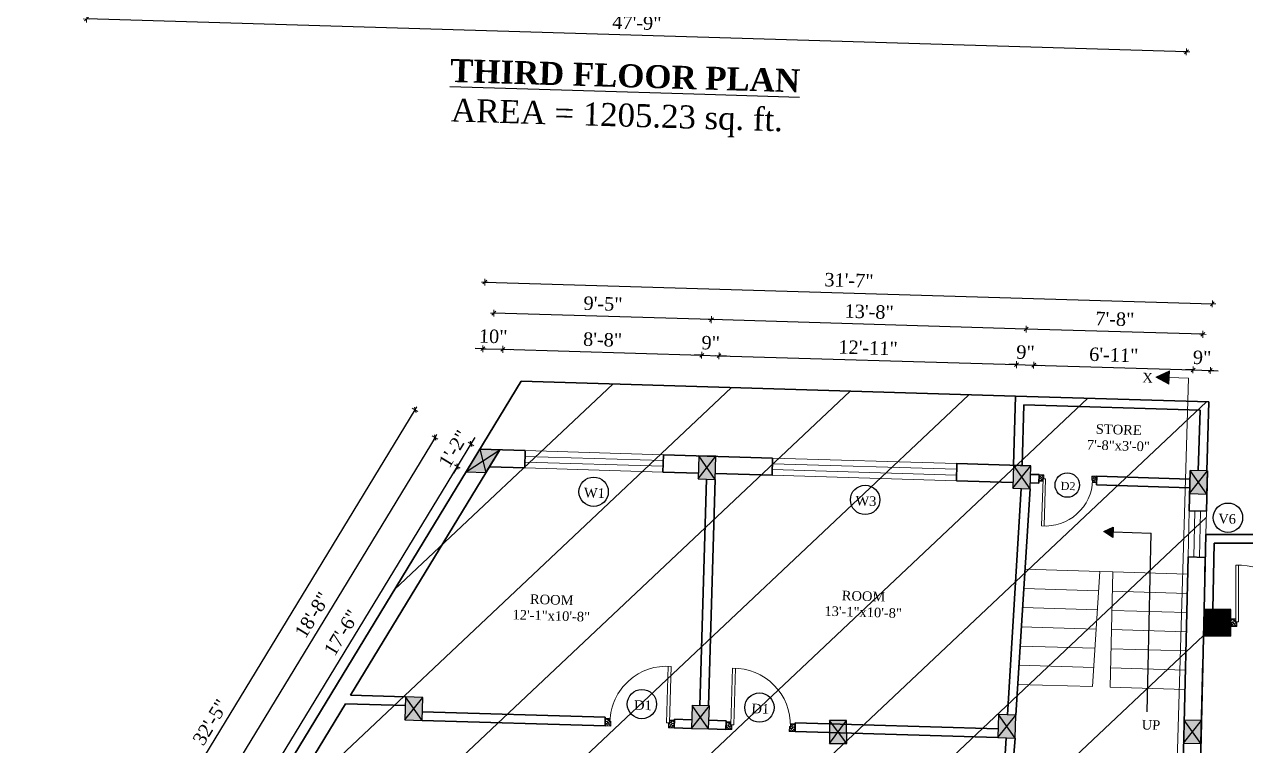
# Model space of a CAD drawing. Header units: inches. Extents: x 4069 to 291496, y -47643 to 12535.
# Drawn here: x 131821 to 132457, y -21848 to -21472 of the extents above; entities that cross this region are included whole.
import ezdxf

# ---------------------------------------------------------------- set-up
doc = ezdxf.new("R2010")
doc.units = ezdxf.units.IN
doc.header["$LTSCALE"] = 5
doc.header["$MEASUREMENT"] = 0
for name, color, linetype, lineweight in [('A-WALL', 7, 'Continuous', 9), ('Dimension', 7, 'Continuous', 18), ('DOOR', 62, 'Continuous', 0), ('Dw', 2, 'Continuous', 18), ('tefriş', 30, 'Continuous', 9)]:
    doc.layers.add(name, color=color, linetype=linetype, lineweight=lineweight)
doc.layers.add('dim line', color=7, linetype='Continuous', lineweight=15, true_color=0xfab2b2)
doc.layers.add('TEXT', color=6, linetype='Continuous')
doc.layers.add('WALL', color=7, linetype='Continuous')
doc.styles.add('ordinary', font='times.ttf')
doc.dimstyles.new('Copy of 96', dxfattribs={"dimtxt": 7, "dimasz": 4, "dimexe": 0.5, "dimexo": 0.5, "dimgap": 3, "dimtad": 1, "dimdec": 1, "dimzin": 11, "dimdsep": 46, "dimlunit": 4, "dimtxsty": 'ordinary', "dimblk": 'OBLIQUE', "dimcen": 0.09, "dimse1": 1, "dimse2": 1, "dimclrt": 6, "dimazin": 0, "dimtfac": 1, "dimtdec": 1, "dimtix": 1, "dimtmove": 2, "dimatfit": 3, "dimldrblk": 'leader', "dimfxl": 0.5, "dimfxlon": 1, "dimtolj": 1, "dimtzin": 0, "dimarcsym": 0})

# ---------------------------------------------------------------- blocks, each defined once
blk = doc.blocks.new('C1a')
at = {"color": 1, "ltscale": 5}
for p, q in [((18657.75, 4625.76), (18648.75, 4625.76)), ((18648.75, 4625.76), (18648.82, 4613.76)), ((18657.82, 4613.76), (18657.75, 4625.76)), ((18648.82, 4613.76), (18657.82, 4613.76))]:
    blk.add_line(p, q, dxfattribs=at)
blk = doc.blocks.new('c2a')
at = {"color": 1, "ltscale": 5}
for p, q in [((18091.63, 4625.76), (18084.82, 4613.76)), ((18101.98, 4625.76), (18091.63, 4625.76)), ((18095.17, 4613.76), (18101.98, 4625.76)), ((18084.82, 4613.76), (18095.17, 4613.76))]:
    blk.add_line(p, q, dxfattribs=at)
blk = doc.blocks.new('A$C27B36B59')
at = {"layer": 'DOOR'}
for p, q in [((0, 4), (0, 0)), ((2.5, 4), (0, 4)), ((0, 0), (3, 0)), ((2.5, 2.5), (2.5, 4)), ((3, 2.5), (2.5, 2.5)), ((3, 0), (3, 2.5))]:
    blk.add_line(p, q, dxfattribs=at)
for centre, radius, start, end in [((-1.4, -0.54), 4.75, 22.14107, 72.83803), ((1.34, 2.09), 1.64, 45.13802, 144.89476), ((2.21, 0.3), 2.49, 83.31492, 152.65798), ((0.13, 0.37), 2.05, 349.48753, 93.68048), ((1.96, -0.47), 2.01, 58.74475, 166.49498), ((-0.06, 0.32), 1.13, 343.54197, 86.94698), ((2.08, -0.4), 1.17, 38.28162, 160.15192)]:
    blk.add_arc(centre, radius, start, end, dxfattribs=at)
blk = doc.blocks.new('D2')
at = {"layer": 'DOOR'}
for p, q in [((74473.95, 24047.59), (74473.95, 24018.09)), ((74473.95, 24047.59), (74475.45, 24047.59)), ((74475.45, 24047.59), (74475.45, 24018.13))]:
    blk.add_line(p, q, dxfattribs=at)
blk.add_arc((74473.95, 24047.59), 29.5, 180, 272.9146, dxfattribs=at)
at = {"layer": 'DOOR', "xscale": -1, "rotation": 180}
blk.add_blockref('A$C27B36B59', (74441.95, 24050.09), dxfattribs=at)
at = {"layer": 'DOOR', "rotation": 180}
blk.add_blockref('A$C27B36B59', (74477.95, 24050.09), dxfattribs=at)
blk = doc.blocks.new('x-x')
at = {"ltscale": 5}
for points in [[(11364.03, -701.52), (11364.03, -694.51), (11357.15, -698.09)], [(11364.03, -1135.52), (11364.03, -1128.51), (11357.15, -1132.09)]]:
    blk.add_hatch(color=256, dxfattribs=at).paths.add_polyline_path(points)
for p, q in [((11364.03, -694.51), (11357.15, -698.09)), ((11357.15, -698.09), (11364.03, -701.52)), ((11364.03, -701.52), (11364.03, -694.51)), ((11374.13, -698.09), (11364.03, -698.09)), ((11374.13, -698.09), (11374.13, -1132.09)), ((11364.03, -1128.51), (11357.15, -1132.09)), ((11364.03, -1135.52), (11364.03, -1128.51)), ((11357.15, -1132.09), (11364.03, -1135.52)), ((11374.13, -1132.09), (11364.03, -1132.09))]:
    blk.add_line(p, q, dxfattribs=at)
at = {"layer": 'A-WALL', "color": 1, "ltscale": 5}
blk.add_line((11374.13, -1120.09), (11374.13, -1132.09), dxfattribs=at)
at = {"layer": 'TEXT', "style": 'ordinary'}
for p in [(11350.08, -700.97), (11350.08, -1134.1)]:
    blk.add_text('X', height=5, dxfattribs=at).set_placement(p)
blk = doc.blocks.new('oblique')
at = {"color": 0, "lineweight": -2}
blk.add_line((0.25, 0.25), (-0.25, -0.25), dxfattribs=at)
at = {"layer": 'dim line', "lineweight": 9}
for p, q in [((-0.4375, 0), (0.4375, 0)), ((0, 0.4375), (0, -0.4375))]:
    blk.add_line(p, q, dxfattribs=at)
blk = doc.blocks.new('*D3432')
at = {"layer": 'A-WALL', "color": 0, "lineweight": -2, "ltscale": 50, "transparency": 16777216}
blk.add_line((131937.38, -21882.12), (132046.7, -21702.3), dxfattribs=at)
at = {"layer": 'Defpoints', "color": 0, "ltscale": 50, "transparency": 16777216}
for p in [(132046.7, -21702.3), (132051.27, -21705.08), (131941.94, -21884.9)]:
    blk.add_point(p, dxfattribs=at)
at = {"layer": 'A-WALL', "color": 0, "lineweight": -2, "ltscale": 50, "transparency": 16777216, "xscale": 4, "yscale": 4, "zscale": 4}
for p, rotation in [((132046.7, -21702.3), 58.70147092265319), ((131937.38, -21882.12), 238.7014709226532)]:
    blk.add_blockref('oblique', p, dxfattribs=dict(at, rotation=rotation))
at = {"layer": 'A-WALL', "color": 6, "ltscale": 50, "transparency": 16777216, "insert": (131986.43, -21788.8), "char_height": 7, "attachment_point": 5, "rotation": 58.70147, "style": 'ordinary'}
blk.add_mtext('\\A1;17\'-6"', dxfattribs=at)
blk = doc.blocks.new('_OBLIQUE')
at = {"color": 0, "linetype": 'ByBlock'}
blk.add_line((-0.5, -0.5), (0.5, 0.5), dxfattribs=at)
blk = doc.blocks.new('leader')
at = {"layer": 'Dimension'}
for p, q in [((0, -4.33), (0, 4.33)), ((-4.42, 0), (4.42, 0))]:
    blk.add_line(p, q, dxfattribs=at)
blk = doc.blocks.new('*D3433')
at = {"layer": 'A-WALL', "color": 0, "lineweight": -2, "ltscale": 50, "transparency": 16777216}
for p, q in [((132046.7, -21702.3), (132053.87, -21690.51)), ((132053.87, -21690.51), (132055.95, -21687.1)), ((132046.7, -21702.3), (132044.63, -21705.72))]:
    blk.add_line(p, q, dxfattribs=at)
at = {"layer": 'Defpoints', "color": 0, "ltscale": 50, "transparency": 16777216}
for p in [(132053.87, -21690.51), (132058.44, -21693.29), (132051.27, -21705.08)]:
    blk.add_point(p, dxfattribs=at)
at = {"layer": 'A-WALL', "color": 0, "lineweight": -2, "ltscale": 50, "transparency": 16777216, "xscale": 4, "yscale": 4, "zscale": 4}
for p, rotation in [((132053.87, -21690.51), 238.7014709226532), ((132046.7, -21702.3), 58.70147092265319)]:
    blk.add_blockref('oblique', p, dxfattribs=dict(at, rotation=rotation))
at = {"layer": 'A-WALL', "color": 6, "ltscale": 50, "transparency": 16777216, "insert": (132044.73, -21693.03), "char_height": 7, "attachment_point": 5, "rotation": 58.70147, "style": 'ordinary'}
blk.add_mtext('\\A1;1\'-2"', dxfattribs=at)
blk = doc.blocks.new('*D3434')
at = {"layer": 'A-WALL', "color": 0, "lineweight": -2, "ltscale": 50, "transparency": 16777216}
blk.add_line((132035.07, -21687.16), (131918.58, -21878.77), dxfattribs=at)
at = {"layer": 'Defpoints', "color": 0, "ltscale": 50, "transparency": 16777216}
for p in [(132054.85, -21699.18), (131918.58, -21878.77), (131938.36, -21890.79)]:
    blk.add_point(p, dxfattribs=at)
at = {"layer": 'A-WALL', "color": 0, "lineweight": -2, "ltscale": 50, "transparency": 16777216, "xscale": 4, "yscale": 4, "zscale": 4}
for p, rotation in [((132035.07, -21687.16), 58.70147092238875), ((131918.58, -21878.77), 238.7014709223888)]:
    blk.add_blockref('oblique', p, dxfattribs=dict(at, rotation=rotation))
at = {"layer": 'A-WALL', "color": 6, "ltscale": 50, "transparency": 16777216, "insert": (131971.22, -21779.55), "char_height": 7, "attachment_point": 5, "rotation": 58.70147, "style": 'ordinary'}
blk.add_mtext('\\A1;18\'-8"', dxfattribs=at)
blk = doc.blocks.new('*D3436')
at = {"layer": 'A-WALL', "color": 0, "lineweight": -2, "ltscale": 50, "transparency": 16777216}
blk.add_line((131822.74, -22004.88), (132024.66, -21672.75), dxfattribs=at)
at = {"layer": 'Defpoints', "color": 0, "ltscale": 50, "transparency": 16777216}
for p in [(132024.66, -21672.75), (132058.44, -21693.29), (131856.52, -22025.41)]:
    blk.add_point(p, dxfattribs=at)
at = {"layer": 'A-WALL', "color": 0, "lineweight": -2, "ltscale": 50, "transparency": 16777216, "xscale": 4, "yscale": 4, "zscale": 4}
for p, rotation in [((132024.66, -21672.75), 58.70147092240071), ((131822.74, -22004.88), 238.7014709224007)]:
    blk.add_blockref('oblique', p, dxfattribs=dict(at, rotation=rotation))
at = {"layer": 'A-WALL', "color": 6, "ltscale": 50, "transparency": 16777216, "insert": (131918.1, -21835.41), "char_height": 7, "attachment_point": 5, "rotation": 58.70147, "style": 'ordinary'}
blk.add_mtext('\\A1;32\'-5"', dxfattribs=at)
blk = doc.blocks.new('*D3437')
at = {"layer": 'A-WALL', "color": 0, "lineweight": -2, "ltscale": 50, "transparency": 16777216}
for p, q in [((132060, -21640.94), (132056, -21640.82)), ((132060, -21640.94), (132070.35, -21641.25)), ((132070.35, -21641.25), (132074.34, -21641.37))]:
    blk.add_line(p, q, dxfattribs=at)
at = {"layer": 'Defpoints', "color": 0, "ltscale": 50, "transparency": 16777216}
for p in [(132070.35, -21641.25), (132058.44, -21693.29), (132068.78, -21693.6)]:
    blk.add_point(p, dxfattribs=at)
at = {"layer": 'A-WALL', "color": 0, "lineweight": -2, "ltscale": 50, "transparency": 16777216, "xscale": 4, "yscale": 4, "zscale": 4}
for p, rotation in [((132060, -21640.94), 358.2899854281655), ((132070.35, -21641.25), 178.2899854281655)]:
    blk.add_blockref('oblique', p, dxfattribs=dict(at, rotation=rotation))
at = {"layer": 'A-WALL', "color": 6, "ltscale": 50, "transparency": 16777216, "insert": (132065.37, -21634.54), "char_height": 7, "attachment_point": 5, "rotation": 358.28999, "style": 'ordinary'}
blk.add_mtext('\\A1;10"', dxfattribs=at)
blk = doc.blocks.new('*D3438')
at = {"layer": 'A-WALL', "color": 0, "lineweight": -2, "ltscale": 50, "transparency": 16777216}
blk.add_line((132070.35, -21641.25), (132173.95, -21644.34), dxfattribs=at)
at = {"layer": 'Defpoints', "color": 0, "ltscale": 50, "transparency": 16777216}
for p in [(132173.95, -21644.34), (132068.78, -21693.6), (132172.39, -21696.69)]:
    blk.add_point(p, dxfattribs=at)
at = {"layer": 'A-WALL', "color": 0, "lineweight": -2, "ltscale": 50, "transparency": 16777216, "xscale": 4, "yscale": 4, "zscale": 4}
for p, rotation in [((132070.35, -21641.25), 178.2899854281162), ((132173.95, -21644.34), 358.2899854281162)]:
    blk.add_blockref('oblique', p, dxfattribs=dict(at, rotation=rotation))
at = {"layer": 'A-WALL', "color": 6, "ltscale": 50, "transparency": 16777216, "insert": (132122.34, -21636.24), "char_height": 7, "attachment_point": 5, "rotation": 358.28999, "style": 'ordinary'}
blk.add_mtext('\\A1;8\'-8"', dxfattribs=at)
blk = doc.blocks.new('*D3439')
at = {"layer": 'A-WALL', "color": 0, "lineweight": -2, "ltscale": 50, "transparency": 16777216}
for p, q in [((132173.95, -21644.34), (132169.95, -21644.22)), ((132173.95, -21644.34), (132182.95, -21644.61)), ((132182.95, -21644.61), (132186.94, -21644.73))]:
    blk.add_line(p, q, dxfattribs=at)
at = {"layer": 'Defpoints', "color": 0, "ltscale": 50, "transparency": 16777216}
for p in [(132182.95, -21644.61), (132172.39, -21696.69), (132181.38, -21696.96)]:
    blk.add_point(p, dxfattribs=at)
at = {"layer": 'A-WALL', "color": 0, "lineweight": -2, "ltscale": 50, "transparency": 16777216, "xscale": 4, "yscale": 4, "zscale": 4}
for p, rotation in [((132173.95, -21644.34), 358.2899854281162), ((132182.95, -21644.61), 178.2899854281162)]:
    blk.add_blockref('oblique', p, dxfattribs=dict(at, rotation=rotation))
at = {"layer": 'A-WALL', "color": 6, "ltscale": 50, "transparency": 16777216, "insert": (132178.64, -21637.91), "char_height": 7, "attachment_point": 5, "rotation": 358.28999, "style": 'ordinary'}
blk.add_mtext('\\A1;9"', dxfattribs=at)
blk = doc.blocks.new('*D3440')
at = {"layer": 'A-WALL', "color": 0, "lineweight": -2, "ltscale": 50, "transparency": 16777216}
blk.add_line((132182.95, -21644.61), (132337.88, -21649.24), dxfattribs=at)
at = {"layer": 'Defpoints', "color": 0, "ltscale": 50, "transparency": 16777216}
for p in [(132337.88, -21649.24), (132181.38, -21696.96), (132336.31, -21701.58)]:
    blk.add_point(p, dxfattribs=at)
at = {"layer": 'A-WALL', "color": 0, "lineweight": -2, "ltscale": 50, "transparency": 16777216, "xscale": 4, "yscale": 4, "zscale": 4}
for p, rotation in [((132182.95, -21644.61), 178.2899854281162), ((132337.88, -21649.24), 358.2899854281162)]:
    blk.add_blockref('oblique', p, dxfattribs=dict(at, rotation=rotation))
at = {"layer": 'A-WALL', "color": 6, "ltscale": 50, "transparency": 16777216, "insert": (132260.6, -21640.43), "char_height": 7, "attachment_point": 5, "rotation": 358.28999, "style": 'ordinary'}
blk.add_mtext('\\A1;12\'-11"', dxfattribs=at)
blk = doc.blocks.new('*D3408')
at = {"layer": 'A-WALL', "color": 0, "lineweight": -2, "ltscale": 50, "transparency": 16777216}
for p, q in [((132337.88, -21649.24), (132333.88, -21649.12)), ((132337.88, -21649.24), (132346.87, -21649.5)), ((132346.87, -21649.5), (132350.87, -21649.62))]:
    blk.add_line(p, q, dxfattribs=at)
at = {"layer": 'Defpoints', "color": 0, "ltscale": 50, "transparency": 16777216}
for p in [(132346.87, -21649.5), (132336.31, -21701.58), (132345.31, -21701.85)]:
    blk.add_point(p, dxfattribs=at)
at = {"layer": 'A-WALL', "color": 0, "lineweight": -2, "ltscale": 50, "transparency": 16777216, "xscale": 4, "yscale": 4, "zscale": 4}
for p, rotation in [((132337.88, -21649.24), 358.2899854281162), ((132346.87, -21649.5), 178.2899854281162)]:
    blk.add_blockref('oblique', p, dxfattribs=dict(at, rotation=rotation))
at = {"layer": 'A-WALL', "color": 6, "ltscale": 50, "transparency": 16777216, "insert": (132342.57, -21642.8), "char_height": 7, "attachment_point": 5, "rotation": 358.28999, "style": 'ordinary'}
blk.add_mtext('\\A1;9"', dxfattribs=at)
blk = doc.blocks.new('*D3409')
at = {"layer": 'A-WALL', "color": 0, "lineweight": -2, "ltscale": 50, "transparency": 16777216}
blk.add_line((132346.87, -21649.5), (132429.84, -21651.98), dxfattribs=at)
at = {"layer": 'Defpoints', "color": 0, "ltscale": 50, "transparency": 16777216}
for p in [(132429.84, -21651.98), (132345.31, -21701.85), (132428.27, -21704.33)]:
    blk.add_point(p, dxfattribs=at)
at = {"layer": 'A-WALL', "color": 0, "lineweight": -2, "ltscale": 50, "transparency": 16777216, "xscale": 4, "yscale": 4, "zscale": 4}
for p, rotation in [((132346.87, -21649.5), 178.2899854281162), ((132429.84, -21651.98), 358.2899854281162)]:
    blk.add_blockref('oblique', p, dxfattribs=dict(at, rotation=rotation))
at = {"layer": 'A-WALL', "color": 6, "ltscale": 50, "transparency": 16777216, "insert": (132388.55, -21644.18), "char_height": 7, "attachment_point": 5, "rotation": 358.28999, "style": 'ordinary'}
blk.add_mtext('\\A1;6\'-11"', dxfattribs=at)
blk = doc.blocks.new('*D3410')
at = {"layer": 'A-WALL', "color": 0, "lineweight": -2, "ltscale": 50, "transparency": 16777216}
for p, q in [((132429.84, -21651.98), (132425.84, -21651.86)), ((132429.84, -21651.98), (132438.83, -21652.25)), ((132438.83, -21652.25), (132442.83, -21652.37))]:
    blk.add_line(p, q, dxfattribs=at)
at = {"layer": 'Defpoints', "color": 0, "ltscale": 50, "transparency": 16777216}
for p in [(132438.83, -21652.25), (132428.27, -21704.33), (132437.27, -21704.6)]:
    blk.add_point(p, dxfattribs=at)
at = {"layer": 'A-WALL', "color": 0, "lineweight": -2, "ltscale": 50, "transparency": 16777216, "xscale": 4, "yscale": 4, "zscale": 4}
for p, rotation in [((132429.84, -21651.98), 358.2899854281162), ((132438.83, -21652.25), 178.2899854281162)]:
    blk.add_blockref('oblique', p, dxfattribs=dict(at, rotation=rotation))
at = {"layer": 'A-WALL', "color": 6, "ltscale": 50, "transparency": 16777216, "insert": (132434.53, -21645.55), "char_height": 7, "attachment_point": 5, "rotation": 358.28999, "style": 'ordinary'}
blk.add_mtext('\\A1;9"', dxfattribs=at)
blk = doc.blocks.new('*D3411')
at = {"layer": 'A-WALL', "color": 0, "lineweight": -2, "ltscale": 50, "transparency": 16777216}
blk.add_line((132434.89, -21633.45), (132342.93, -21630.7), dxfattribs=at)
at = {"layer": 'Defpoints', "color": 0, "ltscale": 50, "transparency": 16777216}
for p in [(132342.93, -21630.7), (132340.81, -21701.72), (132432.77, -21704.46)]:
    blk.add_point(p, dxfattribs=at)
at = {"layer": 'A-WALL', "color": 0, "lineweight": -2, "ltscale": 50, "transparency": 16777216, "xscale": 4, "yscale": 4, "zscale": 4}
for p, rotation in [((132342.93, -21630.7), 178.2899854281298), ((132434.89, -21633.45), 358.2899854281299)]:
    blk.add_blockref('oblique', p, dxfattribs=dict(at, rotation=rotation))
at = {"layer": 'A-WALL', "color": 6, "ltscale": 50, "transparency": 16777216, "insert": (132389.11, -21625.51), "char_height": 7, "attachment_point": 5, "rotation": 358.28999, "style": 'ordinary'}
blk.add_mtext('\\A1;7\'-8"', dxfattribs=at)
blk = doc.blocks.new('*D3412')
at = {"layer": 'A-WALL', "color": 0, "lineweight": -2, "ltscale": 50, "transparency": 16777216}
blk.add_line((132342.93, -21630.7), (132179, -21625.81), dxfattribs=at)
at = {"layer": 'Defpoints', "color": 0, "ltscale": 50, "transparency": 16777216}
for p in [(132179, -21625.81), (132176.88, -21696.82), (132340.81, -21701.72)]:
    blk.add_point(p, dxfattribs=at)
at = {"layer": 'A-WALL', "color": 0, "lineweight": -2, "ltscale": 50, "transparency": 16777216, "xscale": 4, "yscale": 4, "zscale": 4}
for p, rotation in [((132179, -21625.81), 178.2899854281162), ((132342.93, -21630.7), 358.2899854281162)]:
    blk.add_blockref('oblique', p, dxfattribs=dict(at, rotation=rotation))
at = {"layer": 'A-WALL', "color": 6, "ltscale": 50, "transparency": 16777216, "insert": (132261.16, -21621.7), "char_height": 7, "attachment_point": 5, "rotation": 358.28999, "style": 'ordinary'}
blk.add_mtext('\\A1;13\'-8"', dxfattribs=at)
blk = doc.blocks.new('*D3413')
at = {"layer": 'A-WALL', "color": 0, "lineweight": -2, "ltscale": 50, "transparency": 16777216}
blk.add_line((132179, -21625.81), (132065.73, -21622.43), dxfattribs=at)
at = {"layer": 'Defpoints', "color": 0, "ltscale": 50, "transparency": 16777216}
for p in [(132065.73, -21622.43), (132063.61, -21693.44), (132176.88, -21696.82)]:
    blk.add_point(p, dxfattribs=at)
at = {"layer": 'A-WALL', "color": 0, "lineweight": -2, "ltscale": 50, "transparency": 16777216, "xscale": 4, "yscale": 4, "zscale": 4}
for p, rotation in [((132065.73, -21622.43), 178.2899854281162), ((132179, -21625.81), 358.2899854281162)]:
    blk.add_blockref('oblique', p, dxfattribs=dict(at, rotation=rotation))
at = {"layer": 'A-WALL', "color": 6, "ltscale": 50, "transparency": 16777216, "insert": (132122.56, -21617.55), "char_height": 7, "attachment_point": 5, "rotation": 358.28999, "style": 'ordinary'}
blk.add_mtext('\\A1;9\'-5"', dxfattribs=at)
blk = doc.blocks.new('*D3414')
at = {"layer": 'A-WALL', "color": 0, "lineweight": -2, "ltscale": 50, "transparency": 16777216}
blk.add_line((132061.04, -21606.26), (132439.87, -21617.57), dxfattribs=at)
at = {"layer": 'Defpoints', "color": 0, "ltscale": 50, "transparency": 16777216}
for p in [(132439.87, -21617.57), (132058.44, -21693.29), (132437.27, -21704.6)]:
    blk.add_point(p, dxfattribs=at)
at = {"layer": 'A-WALL', "color": 0, "lineweight": -2, "ltscale": 50, "transparency": 16777216, "xscale": 4, "yscale": 4, "zscale": 4}
for p, rotation in [((132061.04, -21606.26), 178.2899854281162), ((132439.87, -21617.57), 358.2899854281162)]:
    blk.add_blockref('oblique', p, dxfattribs=dict(at, rotation=rotation))
at = {"layer": 'A-WALL', "color": 6, "ltscale": 50, "transparency": 16777216, "insert": (132250.65, -21605.35), "char_height": 7, "attachment_point": 5, "rotation": 358.28999, "style": 'ordinary'}
blk.add_mtext('\\A1;31\'-7"', dxfattribs=at)
blk = doc.blocks.new('*D3492')
at = {"layer": 'A-WALL', "color": 0, "lineweight": -2, "ltscale": 50, "transparency": 16777216}
blk.add_line((132426.37, -21486.38), (131853.62, -21469.28), dxfattribs=at)
at = {"layer": 'Defpoints', "color": 0, "ltscale": 50, "transparency": 16777216}
for p in [(131856.52, -21372.37), (132429.26, -21389.47), (131853.62, -21469.28)]:
    blk.add_point(p, dxfattribs=at)
at = {"layer": 'A-WALL', "color": 0, "lineweight": -2, "ltscale": 50, "transparency": 16777216, "xscale": 4, "yscale": 4, "zscale": 4}
for p, rotation in [((131853.62, -21469.28), 178.2899854279597), ((132426.37, -21486.38), 358.2899854279598)]:
    blk.add_blockref('oblique', p, dxfattribs=dict(at, rotation=rotation))
at = {"layer": 'A-WALL', "color": 6, "ltscale": 50, "transparency": 16777216, "insert": (132140.19, -21471.26), "char_height": 7, "attachment_point": 5, "rotation": 358.28999, "style": 'ordinary'}
blk.add_mtext('\\A1;47\'-9"', dxfattribs=at)

msp = doc.modelspace()

# ---------------------------------------------------------------- hatches: boundary and pattern name
at = {"layer": 'A-WALL', "ltscale": 5}
h = msp.add_hatch(dxfattribs=at)
h.set_pattern_fill('ANSI31', color=256)
h.set_pattern_definition([(45, (108013.48338, -23429.35698), (-0.08838834765, 0.08838834765), [])])
h.paths.add_polyline_path([(132435.5614, -21790.63583), (132449.5614, -21790.63583), (132449.5614, -21776.63583), (132435.5614, -21776.63583)])
at = {"layer": 'WALL', "linetype": 'ByBlock', "ltscale": 5, "true_color": 0xf8991e}
h = msp.add_hatch(dxfattribs=at)
h.set_pattern_fill('ANSI31', color=30, scale=350, angle=-1.71001457)
h.set_pattern_definition([(43.29, (123828.28, -19199.53), (-29.99899, 31.8453), [])])
h.paths.add_polyline_path([(131835.00906, -22060.78507), (132079.94389, -21657.91475), (132438.23225, -21668.61118), (132428.4074, -22078.50054)])
h = msp.add_hatch(color=30, dxfattribs=at)
h.dxf.hatch_style = 1
h.paths.add_polyline_path([(132060.02553, -21699.33881), (132061.61364, -21705.3889), (132068.78247, -21693.59757)])
h.paths.add_polyline_path([(132060.02553, -21699.33881), (132068.78247, -21693.59757), (132058.43742, -21693.28873)])
h.paths.add_polyline_path([(132058.43742, -21693.28873), (132051.2686, -21705.08006), (132060.02553, -21699.33881)])
h.paths.add_polyline_path([(132060.02553, -21699.33881), (132051.2686, -21705.08006), (132061.61364, -21705.3889)])
h = msp.add_hatch(color=30, dxfattribs=at)
h.dxf.hatch_style = 1
h.paths.add_polyline_path([(132176.70552, -21702.82221), (132172.02847, -21708.68525), (132181.02447, -21708.95382)])
h.paths.add_polyline_path([(132181.02447, -21708.95382), (132181.38256, -21696.95916), (132176.70552, -21702.82221)])
h.paths.add_polyline_path([(132176.70552, -21702.82221), (132181.38256, -21696.95916), (132172.38657, -21696.69059)])
h.paths.add_polyline_path([(132172.38657, -21696.69059), (132172.02847, -21708.68525), (132176.70552, -21702.82221)])
h = msp.add_hatch(color=30, dxfattribs=at)
h.dxf.hatch_style = 1
h.paths.add_polyline_path([(132340.63248, -21707.71612), (132335.95544, -21713.57917), (132344.95143, -21713.84774)])
h.paths.add_polyline_path([(132344.95143, -21713.84774), (132345.30952, -21701.85308), (132340.63248, -21707.71612)])
h.paths.add_polyline_path([(132340.63248, -21707.71612), (132345.30952, -21701.85308), (132336.31353, -21701.58451)])
h.paths.add_polyline_path([(132336.31353, -21701.58451), (132335.95544, -21713.57917), (132340.63248, -21707.71612)])
h = msp.add_hatch(color=30, dxfattribs=at)
h.dxf.hatch_style = 1
h.paths.add_polyline_path([(132436.98432, -21716.59531), (132432.6284, -21710.46259), (132427.98816, -21716.32673)])
h.paths.add_polyline_path([(132436.98432, -21716.59531), (132437.26864, -21704.59845), (132432.6284, -21710.46259)])
h.paths.add_polyline_path([(132437.26864, -21704.59845), (132428.27247, -21704.32988), (132432.6284, -21710.46259)])
h.paths.add_polyline_path([(132432.6284, -21710.46259), (132428.27247, -21704.32988), (132427.98816, -21716.32673)])
at = {"layer": 'WALL', "linetype": 'ByBlock', "ltscale": 5}
msp.add_hatch(color=2, dxfattribs=at).paths.add_polyline_path([(132383.33523, -21736.16812), (132388.2659, -21733.91166), (132388.10929, -21739.15757)])
at = {"layer": 'WALL', "linetype": 'ByBlock', "ltscale": 5, "true_color": 0xf8991e}
h = msp.add_hatch(color=30, dxfattribs=at)
h.dxf.hatch_style = 1
h.paths.add_polyline_path([(132023.9714, -21828.32036), (132019.29436, -21834.18341), (132028.29035, -21834.45198)])
h.paths.add_polyline_path([(132028.29035, -21834.45198), (132028.64844, -21822.45732), (132023.9714, -21828.32036)])
h.paths.add_polyline_path([(132023.9714, -21828.32036), (132028.64844, -21822.45732), (132019.65245, -21822.18875)])
h.paths.add_polyline_path([(132019.65245, -21822.18875), (132019.29436, -21834.18341), (132023.9714, -21828.32036)])
h = msp.add_hatch(color=30, dxfattribs=at)
h.dxf.hatch_style = 1
h.paths.add_polyline_path([(132173.25623, -21832.77715), (132168.57919, -21838.6402), (132177.57518, -21838.90876)])
h.paths.add_polyline_path([(132177.57518, -21838.90876), (132177.93327, -21826.91411), (132173.25623, -21832.77715)])
h.paths.add_polyline_path([(132173.25623, -21832.77715), (132177.93327, -21826.91411), (132168.93728, -21826.64554)])
h.paths.add_polyline_path([(132168.93728, -21826.64554), (132168.57919, -21838.6402), (132173.25623, -21832.77715)])
h = msp.add_hatch(color=30, dxfattribs=at)
h.dxf.hatch_style = 1
h.paths.add_polyline_path([(132332.79865, -21837.54017), (132328.1216, -21843.40321), (132337.1176, -21843.67178)])
h.paths.add_polyline_path([(132337.1176, -21843.67178), (132337.47569, -21831.67713), (132332.79865, -21837.54017)])
h.paths.add_polyline_path([(132332.79865, -21837.54017), (132337.47569, -21831.67713), (132328.4797, -21831.40856)])
h.paths.add_polyline_path([(132328.4797, -21831.40856), (132328.1216, -21843.40321), (132332.79865, -21837.54017)])
h = msp.add_hatch(color=30, dxfattribs=at)
h.dxf.hatch_style = 1
h.paths.add_polyline_path([(132249.49569, -21846.50996), (132244.9587, -21840.50996), (132240.49552, -21846.50996)])
h.paths.add_polyline_path([(132249.49569, -21846.50996), (132249.42188, -21834.50996), (132244.9587, -21840.50996)])
h.paths.add_polyline_path([(132249.42188, -21834.50996), (132240.42171, -21834.50996), (132244.9587, -21840.50996)])
h.paths.add_polyline_path([(132244.9587, -21840.50996), (132240.42171, -21834.50996), (132240.49552, -21846.50996)])
h = msp.add_hatch(color=30, dxfattribs=at)
h.dxf.hatch_style = 1
h.paths.add_polyline_path([(132433.90421, -21846.56127), (132429.54829, -21840.42856), (132424.90805, -21846.2927)])
h.paths.add_polyline_path([(132433.90421, -21846.56127), (132434.18853, -21834.56442), (132429.54829, -21840.42856)])
h.paths.add_polyline_path([(132434.18853, -21834.56442), (132425.19237, -21834.29584), (132429.54829, -21840.42856)])
h.paths.add_polyline_path([(132429.54829, -21840.42856), (132425.19237, -21834.29584), (132424.90805, -21846.2927)])

# ---------------------------------------------------------------- linework, layer by layer
at = {"color": 1, "ltscale": 5}
for p, q in [((132051.2686, -21705.08006), (132068.78247, -21693.59757)), ((132058.43742, -21693.28873), (132061.61364, -21705.3889)), ((132172.02847, -21708.68525), (132181.38256, -21696.95916)), ((132181.02447, -21708.95382), (132172.38657, -21696.69059)), ((132335.95544, -21713.57917), (132345.30952, -21701.85308)), ((132344.95143, -21713.84774), (132336.31353, -21701.58451)), ((132436.98432, -21716.59531), (132428.27247, -21704.32988)), ((132427.98816, -21716.32673), (132437.26864, -21704.59845)), ((132341.99217, -21765.78248), (132341.65775, -21765.76126)), ((132019.29436, -21834.18341), (132028.64844, -21822.45732)), ((132028.29035, -21834.45198), (132019.65245, -21822.18875)), ((132168.57919, -21838.6402), (132177.93327, -21826.91411)), ((132177.57518, -21838.90876), (132168.93728, -21826.64554)), ((132337.1176, -21843.67178), (132328.4797, -21831.40856)), ((132249.49569, -21846.50996), (132240.42171, -21834.50996)), ((132240.49552, -21846.50996), (132249.42188, -21834.50996)), ((132328.1216, -21843.40321), (132337.47569, -21831.67713)), ((132424.90805, -21846.2927), (132434.18853, -21834.56442)), ((132433.90421, -21846.56127), (132425.19237, -21834.29584))]:
    msp.add_line(p, q, dxfattribs=at)
at = {"layer": 'A-WALL', "lineweight": 30}
for p, q in [((131835.00906, -22060.78507), (132079.94389, -21657.91475)), ((132337.3878, -21665.60054), (132079.94389, -21657.91475)), ((132336.31353, -21701.58451), (132337.3878, -21665.60054)), ((132438.12159, -21668.60788), (132337.3878, -21665.60054)), ((132340.81153, -21701.7188), (132341.75152, -21670.23282)), ((132433.48931, -21672.97159), (132341.75152, -21670.23282)), ((132438.12159, -21668.60788), (132437.04731, -21704.59184)), ((132433.48931, -21672.97159), (132432.54932, -21704.45756)), ((131991.12021, -21821.33694), (132068.78247, -21693.59757)), ((132082.04652, -21693.99356), (132058.43742, -21693.28873)), ((132081.77796, -21702.98955), (132082.04652, -21693.99356)), ((132153.74589, -21705.1381), (132154.01446, -21696.14211)), ((132210.86942, -21697.83947), (132154.01446, -21696.14211)), ((132210.60085, -21706.83546), (132210.86942, -21697.83947)), ((132081.77796, -21702.98955), (132063.40585, -21702.44107)), ((132306.5581, -21709.7002), (132306.82667, -21700.7042)), ((132345.30952, -21701.85308), (132306.82667, -21700.7042)), ((132427.77492, -21725.32438), (132428.27247, -21704.32988)), ((132172.118, -21705.68659), (132153.74589, -21705.1381)), ((132176.52647, -21708.81954), (132173.00524, -21826.76698)), ((132181.02447, -21708.95382), (132177.50323, -21826.90127)), ((132210.60085, -21706.83546), (132181.11399, -21705.95516)), ((132336.04496, -21710.5805), (132306.5581, -21709.7002)), ((132349.67323, -21706.48536), (132345.17524, -21706.35108)), ((132349.67323, -21706.48536), (132349.53895, -21710.98336)), ((132379.65987, -21707.38059), (132379.52559, -21711.87858)), ((132428.19352, -21708.82952), (132379.65987, -21707.38059)), ((132436.77108, -21725.59295), (132437.26864, -21704.59845)), ((132340.27092, -21713.708), (132333.16021, -21831.54829)), ((132344.95143, -21713.84774), (132337.47569, -21831.67713)), ((132349.53895, -21710.98336), (132345.04095, -21710.84907)), ((132428.05924, -21713.32752), (132379.52559, -21711.87858)), ((132427.77492, -21725.32438), (132436.77108, -21725.59295)), ((132435.5614, -21776.63583), (132436.48567, -21737.63583)), ((132436.48567, -21737.63583), (132499.44766, -21737.63583)), ((132440.06266, -21776.63583), (132440.88029, -21742.13583)), ((132440.88029, -21742.13583), (132503.94766, -21742.13583)), ((132424.64132, -21857.5474), (132427.20628, -21749.3181)), ((132427.20628, -21749.3181), (132436.20244, -21749.58667)), ((132435.98799, -21758.63583), (132436.20244, -21749.58667)), ((132435.5614, -21776.63583), (132433.64385, -21857.5474)), ((132449.5614, -21776.63583), (132435.5614, -21776.63583)), ((132433.90421, -21846.56127), (132434.92304, -21803.5714)), ((132019.65245, -21822.18875), (131991.12021, -21821.33694)), ((131866.86058, -22025.71994), (131988.4319, -21825.75869)), ((132019.51816, -21826.68675), (131988.4319, -21825.75869)), ((132028.42463, -21829.95398), (132123.73351, -21832.79936)), ((132028.29035, -21834.45198), (132123.59923, -21837.29735)), ((132123.59923, -21837.29735), (132123.73351, -21832.79936)), ((132159.5832, -21838.37163), (132159.71748, -21833.87363)), ((132159.71748, -21833.87363), (132168.71347, -21834.1422)), ((132177.70947, -21834.41077), (132186.70546, -21834.67934)), ((132186.57117, -21839.17733), (132186.70546, -21834.67934)), ((132222.55514, -21840.25161), (132222.68943, -21835.75361)), ((132222.68943, -21835.75361), (132328.25589, -21838.90522)), ((132159.5832, -21838.37163), (132168.57919, -21838.6402)), ((132177.57518, -21838.90876), (132186.57117, -21839.17733)), ((132222.55514, -21840.25161), (132328.1216, -21843.40321)), ((132332.43708, -21843.53205), (132331.92487, -21852.02054)), ((132337.1176, -21843.67178), (132336.54684, -21852.15853))]:
    msp.add_line(p, q, dxfattribs=at)
at = {"layer": 'A-WALL', "ltscale": 5}
msp.add_lwpolyline([(132435.5614, -21790.63583), (132449.5614, -21790.63583), (132449.5614, -21776.63583), (132435.5614, -21776.63583)], close=True, dxfattribs=at)
at = {"layer": 'Dw', "color": 3}
for p, q in [((132081.957, -21696.99222), (132153.92494, -21699.14077)), ((132082.04652, -21693.99356), (132154.01446, -21696.14211)), ((132210.86942, -21697.83947), (132306.82667, -21700.7042)), ((132081.77796, -21702.98955), (132153.74589, -21705.1381)), ((132081.86748, -21699.99089), (132153.83541, -21702.13944)), ((132210.69037, -21703.8368), (132306.64762, -21706.70153)), ((132210.7799, -21700.83814), (132306.73714, -21703.70287)), ((132210.60085, -21706.83546), (132306.5581, -21709.7002)), ((132427.20563, -21749.34577), (132427.77426, -21725.35205)), ((132430.20478, -21749.41684), (132430.77342, -21725.42313)), ((132433.20394, -21749.48792), (132433.77258, -21725.4942)), ((132436.2031, -21749.559), (132436.77174, -21725.56528))]:
    msp.add_line(p, q, dxfattribs=at)
at = {"layer": 'tefriş', "ltscale": 5}
for p, q in [((132381.27321, -21756.95073), (132342.29058, -21755.78693)), ((132377.47198, -21816.86398), (132381.27321, -21756.95073)), ((132381.27321, -21756.95073), (132388.01041, -21757.15187)), ((132386.58881, -21817.13691), (132388.01041, -21757.15187)), ((132426.99305, -21758.31566), (132388.01041, -21757.15187)), ((132380.64038, -21766.92506), (132341.65775, -21765.76126)), ((132426.75605, -21768.31569), (132387.77342, -21767.1519)), ((132380.00756, -21776.89939), (132341.02493, -21775.73559)), ((132426.51913, -21778.3127), (132387.5365, -21777.1489)), ((132379.37473, -21786.87372), (132340.3921, -21785.70992)), ((132426.28225, -21788.30781), (132387.29962, -21787.14401)), ((132378.73906, -21796.8929), (132339.75643, -21795.7291)), ((132426.04528, -21798.3067), (132387.06265, -21797.14291)), ((132378.10908, -21806.82238), (132339.12645, -21805.65858)), ((132425.80836, -21808.30371), (132386.82573, -21807.13991)), ((132377.47198, -21816.86398), (132338.48935, -21815.70018)), ((132425.57144, -21818.30071), (132386.58881, -21817.13691))]:
    msp.add_line(p, q, dxfattribs=at)
at = {"layer": 'TEXT'}
for centre, radius in [((132117.67289, -21715.415), 7.64038), ((132364.32173, -21711.93594), 6.36673), ((132259.07352, -21719.63641), 7.64038), ((132448.01583, -21728.91813), 7.64038), ((132142.83105, -21825.94658), 7.64038), ((132204.0347, -21827.77377), 7.64038)]:
    msp.add_circle(centre, radius, dxfattribs=at)
at = {"layer": 'WALL', "color": 2, "linetype": 'ByBlock', "ltscale": 5}
for p, q in [((132383.33523, -21736.16812), (132388.2659, -21733.91166)), ((132388.10929, -21739.15757), (132383.33523, -21736.16812)), ((132388.2659, -21733.91166), (132388.10929, -21739.15757)), ((132388.19421, -21736.31318), (132407.99537, -21736.90433)), ((132405.90687, -21830.06617), (132407.99537, -21736.90433))]:
    msp.add_line(p, q, dxfattribs=at)
for points in [[(132051.2686, -21705.08006), (132061.61364, -21705.3889), (132068.78247, -21693.59757), (132058.43742, -21693.28873)], [(132172.02847, -21708.68525), (132181.02447, -21708.95382), (132181.38256, -21696.95916), (132172.38657, -21696.69059)], [(132335.95544, -21713.57917), (132344.95143, -21713.84774), (132345.30952, -21701.85308), (132336.31353, -21701.58451)], [(132428.27247, -21704.32988), (132427.98816, -21716.32673), (132436.98432, -21716.59531), (132437.26864, -21704.59845)], [(132019.29436, -21834.18341), (132028.29035, -21834.45198), (132028.64844, -21822.45732), (132019.65245, -21822.18875)], [(132168.57919, -21838.6402), (132177.57518, -21838.90876), (132177.93327, -21826.91411), (132168.93728, -21826.64554)], [(132328.1216, -21843.40321), (132337.1176, -21843.67178), (132337.47569, -21831.67713), (132328.4797, -21831.40856)], [(132240.42171, -21834.50996), (132240.49552, -21846.50996), (132249.49569, -21846.50996), (132249.42188, -21834.50996)], [(132425.19237, -21834.29584), (132424.90805, -21846.2927), (132433.90421, -21846.56127), (132434.18853, -21834.56442)]]:
    msp.add_lwpolyline(points, close=True, dxfattribs=at)

# ---------------------------------------------------------------- block references
at = {"layer": 'A-WALL', "color": 1, "rotation": 358.2899854281289}
msp.add_blockref('x-x', (121079.26532, -20619.09042), dxfattribs=at)
at = {"layer": 'WALL', "color": 2, "linetype": 'ByBlock', "ltscale": 5}
for name, p, rotation in [('c2a', (113836.8243, -25777.11628), 358.2899854281289), ('C1a', (113649.79521, -25771.53267), 358.2899854281289), ('C1a', (113646.7151, -25901.49863), 358.2899854281578)]:
    msp.add_blockref(name, p, dxfattribs=dict(at, rotation=rotation))
at = {"layer": 'WALL', "color": 2, "linetype": 'ByBlock', "xscale": -0.8332999999984168, "yscale": 0.8333000000000083, "zscale": 0.8333, "rotation": 358.2899854281289}
msp.add_blockref('D2', (193786.47034, -43590.50209), dxfattribs=at)
at = {"layer": 'WALL', "color": 2, "linetype": 'ByBlock'}
for p, rotation in [((206927.51262, 2264.45208), 180.0000000001832), ((207349.03192, -22.29301), 178.289985428129)]:
    msp.add_blockref('D2', p, dxfattribs=dict(at, rotation=rotation))
at = {"layer": 'WALL', "color": 2, "linetype": 'ByBlock', "xscale": -1, "rotation": 178.289985428129}
msp.add_blockref('D2', (58432.47758, 4423.49893), dxfattribs=at)
at = {"layer": 'WALL', "color": 2, "linetype": 'ByBlock', "ltscale": 5}
msp.add_blockref('C1a', (113591.67647, -26460.26914), dxfattribs=at)

# ---------------------------------------------------------------- texts
at = {"layer": 'TEXT', "style": 'ordinary'}
for s, height, rotation, p in [('D2', 4.1665, 358.28959735, (132360.8322, -21714.38619)), ('W1', 5, 358.29037351, (132112.5507, -21718.32756)), ('W3', 5, 358.29037351, (132253.95133, -21722.54897)), ('V6', 5, 358.29037351, (132442.89364, -21731.83069)), ('D1', 5, 358.28959735, (132138.64344, -21828.88699)), ('D1', 5, 358.29037351, (132199.7951, -21830.71268)), ('UP', 5, 358.28959735, (132403.02665, -21839.13915))]:
    msp.add_text(s, height=height, rotation=rotation, dxfattribs=at).set_placement(p)
at = {"layer": 'TEXT', "char_height": 12, "width": 219.8150831, "attachment_point": 8, "rotation": 358.28959735, "style": 'ordinary'}
for s, insert in [('{\\fTimes New Roman|b1|i0|c0|p18;\\LTHIRD FLOOR PLAN}', (132133.86779, -21504.95176)), ('AREA = 1205.23 sq. ft.', (132129.56126, -21529.07474))]:
    msp.add_mtext(s, dxfattribs=dict(at, insert=insert))
at = {"layer": 'TEXT', "char_height": 5, "attachment_point": 8, "rotation": 358.28959735, "style": 'ordinary'}
for s, insert in [('STORE\\P7\'-8"x3\'-0"', (132390.8259, -21693.95821)), ('ROOM\\P13\'-1"x10\'-8"', (132257.93083, -21780.62832)), ('ROOM\\P12\'-1"x10\'-8"', (132095.53201, -21782.50692))]:
    msp.add_mtext_dynamic_manual_height_columns(s, width=101.5687276, gutter_width=1720.71691, heights=[0], dxfattribs=dict(at, insert=insert))

# ---------------------------------------------------------------- dimensions: what is measured, and where the dimension line sits
at = {"layer": 'A-WALL', "ltscale": 50}
for base, p1, p2, angle, picture, middle in [((131853.62237, -21469.27833), (132429.26035, -21389.46765), (131856.51553, -21372.36879), 358.28998543, '*D3492', (132140.19086, -21471.26003)), ((132439.86676, -21617.5714), (132058.43742, -21693.28873), (132437.26864, -21704.59845), 358.28998543, '*D3414', (132250.64723, -21605.34881)), ((132065.73011, -21622.42602), (132176.88456, -21696.82488), (132063.60994, -21693.44315), 358.28998543, '*D3413', (132122.56349, -21617.54915)), ((132179.00472, -21625.80775), (132340.81153, -21701.7188), (132176.88456, -21696.82488), 358.28998543, '*D3412', (132261.16398, -21621.69707)), ((132173.94941, -21644.34148), (132068.78247, -21693.59757), (132172.38657, -21696.69059), 178.28998543, '*D3438', (132122.34313, -21636.23733)), ((132182.9454, -21644.61005), (132172.38657, -21696.69059), (132181.38256, -21696.95916), 178.28998543, '*D3439', (132178.64348, -21637.90803)), ((132337.87637, -21649.23539), (132181.38256, -21696.95916), (132336.31353, -21701.58451), 178.28998543, '*D3440', (132260.60485, -21640.42562)), ((132346.87237, -21649.50396), (132336.31353, -21701.58451), (132345.30952, -21701.85308), 178.28998543, '*D3408', (132342.57044, -21642.80195)), ((132429.83532, -21651.98076), (132345.30952, -21701.85308), (132428.27247, -21704.32988), 178.28998543, '*D3409', (132388.54961, -21644.18472)), ((132438.83148, -21652.24933), (132428.27247, -21704.32988), (132437.26864, -21704.59845), 178.28998543, '*D3410', (132434.52947, -21645.54732)), ((132053.8729, -21690.51362), (132051.2686, -21705.08006), (132058.43742, -21693.28873), 238.70147092, '*D3433', (132044.73442, -21693.03255)), ((132046.70407, -21702.30494), (131941.94402, -21884.89779), (132051.2686, -21705.08006), 238.70147092, '*D3432', (131986.42734, -21788.80037))]:
    dim = msp.add_linear_dim(base=base, p1=p1, p2=p2, angle=angle, dimstyle='Copy of 96', override={"dimdec": 0, "dimblk": 'oblique', "dimtdec": 0, "dimarcsym": 1}, dxfattribs=at)
    dim.commit()
    dim.dimension.update_dxf_attribs({"geometry": picture, "text_midpoint": middle})
for p1, p2, distance, picture, middle in [((132432.77055, -21704.46416), (132340.81153, -21701.7188), -71.04877, '*D3411', (132389.10728, -21625.50662)), ((132058.43742, -21693.28873), (132068.78247, -21693.59757), 52.37244, '*D3437', (132065.36856, -21634.53639)), ((131856.51553, -22025.41109), (132058.43742, -21693.28873), 39.52759, '*D3436', (131918.09543, -21835.40724)), ((132054.85301, -21699.18439), (131938.35961, -21890.79345), -23.15088, '*D3434', (131971.21871, -21779.55391))]:
    dim = msp.add_aligned_dim(p1=p1, p2=p2, distance=distance, dimstyle='Copy of 96', override={"dimdec": 0, "dimblk": 'oblique', "dimtdec": 0, "dimarcsym": 1}, dxfattribs=at)
    dim.commit()
    dim.dimension.update_dxf_attribs({"geometry": picture, "text_midpoint": middle})

doc.saveas('drawing.dxf')
